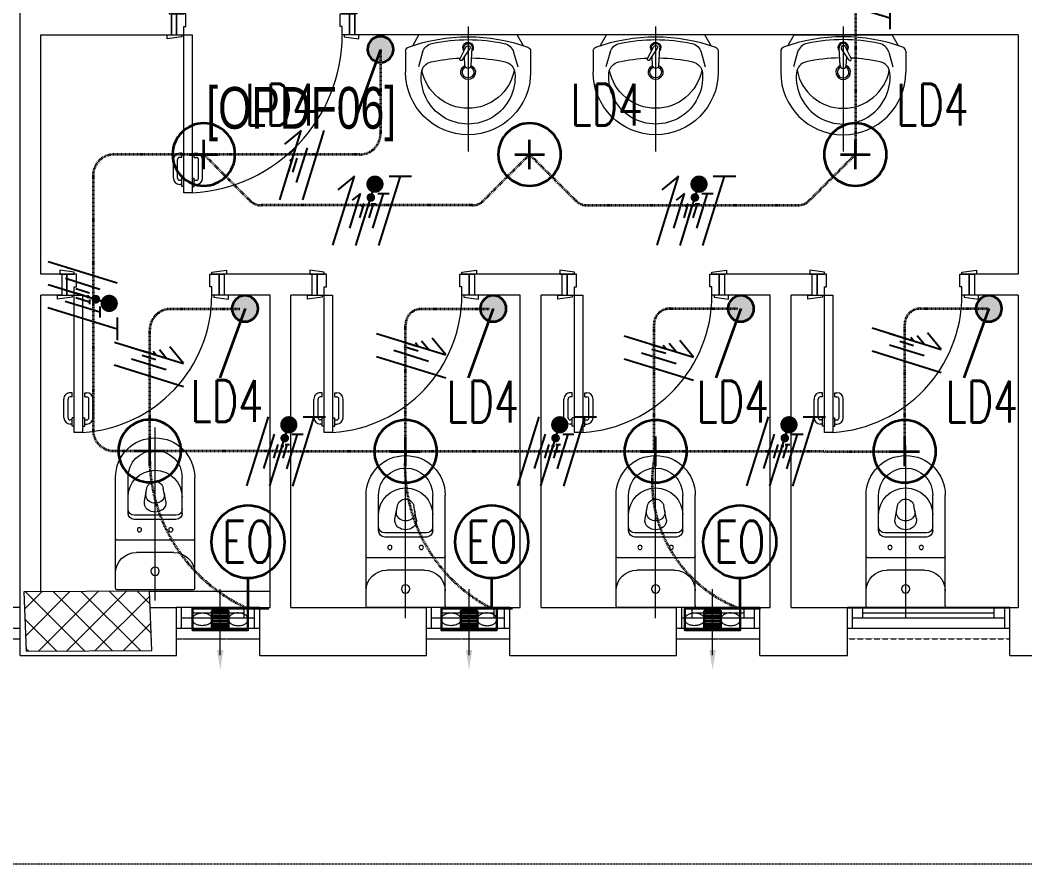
# Model space of a CAD drawing. Extents: x -12260 to 57327, y -29287 to 19916.
# Drawn here: x 5386 to 10208, y -14060 to -10010 of the extents above; entities that cross this region are included whole.
import ezdxf
from ezdxf.enums import TextEntityAlignment as Align

# ---------------------------------------------------------------- set-up
doc = ezdxf.new("R2010")
doc.units = 0
doc.header["$LTSCALE"] = 0.25
for name, pattern in [('01-First Floor$0$HIDDEN', [9.525, 6.35, -3.175]), ('DASHDOT', [25.4, 12.7, -6.35, 0, -6.35]), ('DASHED2', [9.525, 6.35, -3.175])]:
    doc.linetypes.add(name, pattern=pattern)
for name, color, linetype, lineweight in [('01-First Floor$0$72_EGR_BASE_TEXT', 252, 'Continuous', 5), ('01-First Floor$0$Aluminum', 251, 'Continuous', 5), ('01-First Floor$0$C-HYDR-CTCH', 251, 'Continuous', 5), ('01-First Floor$0$Hatch', 252, 'Continuous', 5), ('01-First Floor$0$Proj', 251, 'Continuous', 5), ('01-First Floor$0$SANIT', 250, 'Continuous', 5), ('01-First Floor$0$Walls', 251, 'Continuous', 5), ('01-First Floor$0$Wooden Joinery', 251, 'Continuous', 5), ('E-LITE-CIRC-NUMB', 6, 'Continuous', 25), ('E-LITE-CLNG @ 100', 150, 'Continuous', 35), ('E-LITE-CLNG-CNDT', 6, 'DASHDOT', 35), ('E-LITE-CTRL', 6, 'Continuous', 25), ('E-LITE-IDEN', 6, 'Continuous', 25), ('E-LITE-SWCH @ 100', 3, 'Continuous', 35), ('E-POWR-CIRC-NUMB', 6, 'Continuous', 25), ('E-POWR-WALL @ 100', 4, 'Continuous', 35), ('E-POWR-WIRE', 6, 'Continuous', 25), ('E-POWR-WIRE @ 100', 6, 'Continuous', 25), ('E-POWR-WIRE @ 20', 6, 'Continuous', 25), ('E-POWR-WIRE @ 50', 6, 'Continuous', 25)]:
    doc.layers.add(name, color=color, linetype=linetype, lineweight=lineweight)
for name, color, linetype in [('01-First Floor$0$X-WHITE glass', 255, 'Continuous'), ('E-POWR-IDEN', 101, 'Continuous'), ('MC-EX-EQPM', 2, 'Continuous')]:
    doc.layers.add(name, color=color, linetype=linetype)
doc.styles.add('01-First Floor$0$X3G_ENTITY_9F38', font='swisscl.ttf', dxfattribs={"height": 0.2})
doc.styles.add('DC_SIMPLEX', font='SIMPLEX.shx', dxfattribs={"width": 0.7})

# ---------------------------------------------------------------- blocks, each defined once
blk = doc.blocks.new('01-First Floor$0$A$C72370EFE')
at = {"layer": '01-First Floor$0$Wooden Joinery'}
for p, q in [((-0.01, -0.04), (-0.02, -0.04)), ((-0.01, -0.03), (-0.01, -0.07)), ((0, -0.03), (-0.01, -0.03)), ((0.04, -0.03), (0.05, -0.03)), ((0.05, -0.03), (0.05, -0.07)), ((0.05, -0.04), (0.06, -0.04)), ((-0.05, -0.07), (-0.05, -0.16)), ((-0.03, -0.07), (-0.03, -0.16)), ((-0.01, -0.06), (-0.02, -0.06)), ((0, -0.07), (-0.01, -0.07)), ((0.04, -0.07), (0.05, -0.07)), ((0.05, -0.06), (0.06, -0.06)), ((0.07, -0.07), (0.07, -0.16)), ((0.09, -0.07), (0.09, -0.16)), ((-0.01, -0.17), (-0.02, -0.17)), ((-0.01, -0.19), (-0.02, -0.19)), ((-0.01, -0.17), (-0.01, -0.19)), ((0.05, -0.17), (0.06, -0.17)), ((0.05, -0.17), (0.05, -0.19)), ((0.05, -0.19), (0.06, -0.19))]:
    blk.add_line(p, q, dxfattribs=at)
for centre, radius, start, end in [((-0.02, -0.07), 0.03, 90, 180), ((0.06, -0.07), 0.03, 0, 90), ((-0.02, -0.07), 0.01, 90, 180), ((0.06, -0.07), 0.01, 0, 90), ((-0.02, -0.16), 0.03, 180, 270), ((-0.02, -0.16), 0.01, 180, 270), ((0.06, -0.16), 0.01, 270, 0), ((0.06, -0.16), 0.03, 270, 0)]:
    blk.add_arc(centre, radius, start, end, dxfattribs=at)
blk = doc.blocks.new('01-First Floor$0$A$C268A7CF0')
at = {"layer": '01-First Floor$0$Wooden Joinery'}
for points in [[(80, 758.8), (80, 768.8), (10, 778.8), (10, 758.8)], [(740, 758.8), (740, 768.8), (810, 778.8), (810, 758.8)], [(70, 658.8), (70, 648.8), (0, 638.8), (0, 658.8)], [(120, 658.8), (120, 0), (80, 0), (80, 658.8)], [(750, 658.8), (750, 648.8), (820, 638.8), (820, 658.8)]]:
    blk.add_lwpolyline(points, close=True, dxfattribs=at)
for points in [[(45, 658.8), (45, 758.8), (20, 758.8), (20, 658.8), (45, 658.8)], [(45, 658.8), (80, 658.8), (80, 698.8), (90, 698.8), (90, 758.8), (45, 758.8), (45, 658.8)], [(775, 658.8), (740, 658.8), (740, 698.8), (730, 698.8), (730, 758.8), (775, 758.8), (775, 658.8)], [(775, 658.8), (775, 758.8), (800, 758.8), (800, 658.8), (775, 658.8)]]:
    blk.add_lwpolyline(points, dxfattribs=at)
blk.add_arc((80, 658.8), 660, 273.4748, 0, dxfattribs=at)
at = {"layer": '01-First Floor$0$Wooden Joinery', "xscale": 999.9999999998854, "yscale": 999.9999999998854, "zscale": 999.9999999998854, "rotation": 180}
blk.add_blockref('01-First Floor$0$A$C72370EFE', (120, 0), dxfattribs=at)
blk = doc.blocks.new('01-First Floor$0$A$C5FCA3E6B')
at = {"layer": '01-First Floor$0$Wooden Joinery'}
for points in [[(80, 858.9), (80, 868.9), (10, 878.9), (10, 858.9)], [(840, 858.9), (840, 868.9), (910, 878.9), (910, 858.9)], [(70, 758.9), (70, 748.9), (0, 738.9), (0, 758.9)], [(120, 758.9), (120, 0), (80, 0), (80, 758.9)], [(850, 758.9), (850, 748.9), (920, 738.9), (920, 758.9)]]:
    blk.add_lwpolyline(points, close=True, dxfattribs=at)
for points in [[(45, 758.9), (45, 858.9), (20, 858.9), (20, 758.9), (45, 758.9)], [(45, 758.9), (80, 758.9), (80, 798.9), (90, 798.9), (90, 858.9), (45, 858.9), (45, 758.9)], [(875, 758.9), (840, 758.9), (840, 798.9), (830, 798.9), (830, 858.9), (875, 858.9), (875, 758.9)], [(875, 758.9), (875, 858.9), (900, 858.9), (900, 758.9), (875, 758.9)]]:
    blk.add_lwpolyline(points, dxfattribs=at)
blk.add_arc((80, 758.9), 760, 273.0171, 0, dxfattribs=at)
at = {"layer": '01-First Floor$0$Wooden Joinery', "xscale": 999.9999999998854, "yscale": 999.9999999998854, "zscale": 999.9999999998854, "rotation": 180}
blk.add_blockref('01-First Floor$0$A$C72370EFE', (120, 0), dxfattribs=at)
blk = doc.blocks.new('01-First Floor$0$WC manta')
at = {"layer": '01-First Floor$0$SANIT'}
for p, q in [((-0.13, 0.18), (-0.13, -0.18)), ((-0.12, 0.19), (0.41, 0.19)), ((0.109, 0.18), (0.109, -0.18)), ((0.209, 0.1), (0.209, -0.1)), ((0.229, 0.1), (0.229, -0.1)), ((0.239, 0.13), (0.41, 0.13)), ((0.05, 0.09), (0.05, -0.09)), ((0.2955, 0.051), (0.3581, 0.0393)), ((-0.18, 0), (0.65, 0)), ((0.2955, -0.051), (0.3581, -0.0393)), ((0.239, -0.13), (0.41, -0.13)), ((-0.12, -0.19), (0.41, -0.19))]:
    blk.add_line(p, q, dxfattribs=at)
for centre, radius in [((0.159, 0.0752), 0.01), ((-0.04, 0), 0.02), ((0.159, -0.0753), 0.01)]:
    blk.add_circle(centre, radius, dxfattribs=at)
for centre, radius, start, end in [((-0.12, 0.18), 0.01, 90, 180), ((-0.05, 0.09), 0.1, 0, 90), ((0.119, 0.18), 0.01, 90, 180), ((0.41, 0), 0.19, 270, 90), ((0.239, 0.1), 0.03, 90, 180), ((0.259, 0.1), 0.03, 90, 180), ((0.3147, 0), 0.13, 270, 90), ((0.41, 0), 0.13, 270, 90), ((0.2882, 0.0117), 0.04, 79.4289, 141.525), ((0.3029, 0), 0.0588, 141.525, 218.475), ((0.3454, 0), 0.0588, 166.4176, 193.5824), ((0.3271, 0.0044), 0.04, 79.4289, 166.4176), ((0.3507, 0), 0.04, 280.5711, 79.4289), ((0.2882, -0.0117), 0.04, 218.475, 280.5711), ((0.3271, -0.0044), 0.04, 193.5824, 280.5711), ((-0.05, -0.09), 0.1, 270, 0), ((0.239, -0.1), 0.03, 180, 270), ((0.259, -0.1), 0.03, 180, 270), ((-0.12, -0.18), 0.01, 180, 270), ((0.119, -0.18), 0.01, 180, 270)]:
    blk.add_arc(centre, radius, start, end, dxfattribs=at)
blk = doc.blocks.new('01-First Floor$0$lav-manta 60')
at = {"layer": '01-First Floor$0$SANIT'}
for p, q in [((-0.2658, -0.0529), (-0.2358, 0)), ((-0.2358, 0), (0.2358, 0)), ((0, 0.04), (0, -0.56)), ((0.2658, -0.0529), (0.2358, 0)), ((-0.3, -0.0789), (-0.3, -0.18)), ((-0.2185, -0.0841), (-0.2383, -0.1537)), ((-0.015, -0.1473), (-0.0199, -0.064)), ((0.0274, -0.121), (-0.0078, -0.0673)), ((0.0389, -0.1142), (0.0087, -0.0575)), ((0.0191, -0.077), (0.0199, -0.064)), ((0.2185, -0.0841), (0.2383, -0.1537)), ((0.3, -0.0789), (0.3, -0.18)), ((0.015, -0.1473), (0.0174, -0.1057))]:
    blk.add_line(p, q, dxfattribs=at)
for centre, radius, start, end in [((0, -0.8557), 0.8457, 70.1771, 109.8229), ((-0.1608, -0.1006), 0.06, 101.8086, 164.0794), ((0, -0.8696), 0.8457, 78.1914, 101.8086), ((0, -0.0617), 0.025, 320.7474, 220.368), ((0, -0.0617), 0.02, 353.2671, 186.682), ((0.1608, -0.1006), 0.06, 15.9206, 78.1914), ((-0.28, -0.0789), 0.02, 109.8229, 180), ((0, -0.0617), 0.00966, 25.4127, 215.9577), ((0.28, -0.0789), 0.02, 0, 70.1771), ((-0.1645, -0.189), 0.06, 102.0883, 174.8142), ((0, -0.9572), 0.8457, 91.1572, 102.0883), ((0, -0.9572), 0.8457, 88.5486, 88.844), ((0.0332, -0.1176), 0.00666, 210.6852, 30.6852), ((0, -0.9572), 0.8457, 77.9117, 87.4274), ((0.1645, -0.189), 0.06, 5.1858, 77.9117), ((0, -0.18), 0.3, 180, 0), ((0, -0.2039), 0.2252, 174.8142, 5.1858), ((0, -0.1282), 0.2252, 190.6097, 349.3903), ((0, -0.18), 0.035, 115.3106, 64.6894), ((0, -0.18), 0.0275, 117.1496, 62.8504), ((0, -0.1473), 0.015, 180, 0)]:
    blk.add_arc(centre, radius, start, end, dxfattribs=at)
blk = doc.blocks.new('01-First Floor')
at = {"layer": '01-First Floor$0$Hatch'}
h = blk.add_hatch(dxfattribs=at)
h.set_pattern_fill('ANSI37', color=256, scale=30)
h.set_pattern_definition([(45, (-1823.345, -13062.25), (-67.35192, 67.35192), []), (135, (-1823.345, -13062.25), (-67.35192, -67.35192), [])])
h.paths.add_polyline_path([(49129.3, 8855.6), (48525.4, 8847.5), (48529.3, 8559.1), (49133.2, 8567.2)])
h.paths.add_polyline_path([(41968.6, 8847.9), (41385, 8842.5), (41365.1, 8551.1), (41948.6, 8556.5)])
h.paths.add_polyline_path([(27591.6, 8840.5), (26992.5, 8836.4), (26986.8, 8543.4), (27585.9, 8547.5)])
h.paths.add_polyline_path([(34776.8, 8842.7), (34175.6, 8835.2), (34167.4, 8549.5), (34768.6, 8557)])
h.paths.add_polyline_path([(20372.4, 8849.8), (19765.9, 8827.9), (19780.4, 8535.4), (20386.9, 8557.2)])
h.paths.add_polyline_path([(13635.8, 8839.4), (12413.8, 8863.3), (12407.4, 8567.2), (13629.3, 8543.3)])
h.paths.add_polyline_path([(13649.8, 1639.3), (12434.8, 1623.6), (12421.4, 1331.2), (13636.4, 1346.9)])
h.paths.add_polyline_path([(13623.8, -5553.9), (12420.7, -5569.8), (12415, -5862.9), (13618.1, -5846.9)])
h.paths.add_polyline_path([(13642.3, -12752.6), (12445.6, -12764), (12448.4, -13058.5), (13645.1, -13047)])
h.paths.add_polyline_path([(6007.3, -12750.5), (5403.7, -12754.2), (5414.4, -13039.6), (6017.9, -13035.9)])
h.paths.add_polyline_path([(5991.8, -5552.5), (5395, -5550.9), (5394.9, -5852.1), (5991.7, -5853.6)])
h.paths.add_polyline_path([(6001.7, 1637.1), (5382.4, 1638.3), (5371.8, 1335.4), (5991.1, 1334.1)])
h.paths.add_polyline_path([(5978.4, 8816.5), (5377.7, 8830.9), (5374.1, 8541.3), (5974.8, 8526.8)])
h.paths.add_polyline_path([(-1220.7, 8814.6), (-1823.3, 8837.3), (-1821.5, 8549), (-1218.8, 8526.3)])
h.paths.add_polyline_path([(-1213, -5563.7), (-1815, -5570.7), (-1811.6, -5862.3), (-1209.6, -5855.3)])
h.paths.add_polyline_path([(-1195.5, -12758.3), (-1793.9, -12759.3), (-1789, -13060), (-1190.6, -13059)])
h.paths.add_polyline_path([(20391.2, -12745), (19785.5, -12758), (19791.3, -13059.2), (20396.9, -13046.2)])
h.paths.add_polyline_path([(20384.7, -5552.6), (19790.3, -5570.1), (19792.4, -5866.7), (20386.8, -5849.1)])
h.paths.add_polyline_path([(20376, 1655.5), (19777, 1647.8), (19781.1, 1347.6), (20380, 1355.3)])
h.paths.add_polyline_path([(27576.3, 1640.2), (26974.4, 1644.9), (26978.6, 1352.8), (27580.6, 1348.1)])
h.paths.add_polyline_path([(27580.1, -5542.5), (26976.2, -5560), (26989.7, -5860.1), (27589.8, -5839.1)])
h.paths.add_polyline_path([(27596.2, -12758.5), (26992.3, -12751.9), (26990, -13037.6), (27593.8, -13044.2)])
h.paths.add_polyline_path([(34794.7, -12748), (34197.4, -12762.6), (34206.4, -13062.3), (34803.7, -13047.7)])
h.paths.add_polyline_path([(34787.4, -5559.7), (34186.1, -5557.7), (34187.2, -5855), (34788.5, -5856.9)])
h.paths.add_polyline_path([(34750.9, 1644.2), (34170.1, 1648.9), (34189.8, 1359), (34770.6, 1354.3)])
h.paths.add_polyline_path([(41954.3, 1643.4), (41356.7, 1657.2), (41358.7, 1365.3), (41956.3, 1351.5)])
h.paths.add_polyline_path([(41955.3, -5555.1), (41386.9, -5562.7), (41388.7, -5856.9), (41957.1, -5849.3)])
h.paths.add_polyline_path([(41992.3, -12752.3), (41387.1, -12754.9), (41388.4, -13059.5), (41993.7, -13056.8)])
h.paths.add_polyline_path([(49166.6, -12752.8), (48578.6, -12736.7), (48565.4, -13043.9), (49153.3, -13060)])
h.paths.add_polyline_path([(49150.8, -5553.4), (48547.6, -5552.3), (48545.6, -5848.8), (49148.8, -5849.9)])
at = {"layer": '01-First Floor$0$Aluminum'}
for p, q in [((5386, -12830), (-1192, -12824.8, 0)), ((6536, -12830), (6136, -12830)), ((6161, -12930), (6161, -12830)), ((6211, -12880), (6211, -12830)), ((6211, -12855), (6461, -12855)), ((6461, -12880), (6461, -12830)), ((6511, -12930), (6511, -12830)), ((7736, -12830), (7336, -12830)), ((7361, -12930), (7361, -12830)), ((7411, -12880), (7411, -12830)), ((7411, -12855), (7661, -12855)), ((7661, -12880), (7661, -12830)), ((7711, -12930), (7711, -12830)), ((8936, -12830), (8536, -12830)), ((8561, -12930), (8561, -12830)), ((8611, -12880), (8611, -12830)), ((8611, -12855), (8861, -12855)), ((8861, -12880), (8861, -12830)), ((8911, -12930), (8911, -12830)), ((9381, -12930), (9381, -12830)), ((9431, -12880), (9431, -12830)), ((9431, -12855), (10061, -12855)), ((10136, -12830), (9736, -12830)), ((10136, -12830), (9736, -12830)), ((9811, -12855), (10061, -12855)), ((9811, -12855), (10061, -12855)), ((10061, -12880), (10061, -12830)), ((10061, -12880), (10061, -12830)), ((10061, -12880), (10061, -12830)), ((10111, -12930), (10111, -12830)), ((10111, -12930), (10111, -12830)), ((10111, -12930), (10111, -12830)), ((6511, -12880), (6161, -12880)), ((7711, -12880), (7361, -12880)), ((8911, -12880), (8561, -12880)), ((10111, -12880), (9381, -12880)), ((10111, -12880), (9761, -12880)), ((10111, -12880), (9761, -12880)), ((5386, -12930), (-1192, -12924.8, 0)), ((6536, -12930), (6136, -12930)), ((7736, -12930), (7336, -12930)), ((8936, -12930), (8536, -12930)), ((10136, -12930), (9356, -12930)), ((10136, -12930), (9736, -12930)), ((10136, -12930), (9736, -12930))]:
    blk.add_line(p, q, dxfattribs=at)
at = {"layer": '01-First Floor$0$C-HYDR-CTCH', "elevation": 0, "flags": 128}
blk.add_lwpolyline([(5414.4, -13039.6), (6017.9, -13035.9), (6007.3, -12750.5), (5403.7, -12754.2), (5414.4, -13039.6)], dxfattribs=at)
at = {"layer": '01-First Floor$0$Proj'}
blk.add_line((-1192, -12974.8, 0), (5386, -12980), dxfattribs=at)
at = {"layer": '01-First Floor$0$Proj', "linetype": '01-First Floor$0$HIDDEN'}
for p, q in [((6136, -12980), (6536, -12980)), ((7336, -12980), (7736, -12980)), ((8536, -12980), (8936, -12980))]:
    blk.add_line(p, q, dxfattribs=at)
at = {"layer": '01-First Floor$0$Proj', "linetype": '01-First Floor$0$HIDDEN', "ltscale": 0.7}
blk.add_line((9356, -12980), (10136, -12980), dxfattribs=at)
at = {"layer": '01-First Floor$0$Proj', "linetype": '01-First Floor$0$HIDDEN', "ltscale": 3}
blk.add_lwpolyline([(48606, 9840), (-2814, 9840), (-2814, -14060), (48606, -14060)], dxfattribs=at)
blk.add_lwpolyline([(48606, 9840), (-2814, 9840), (-2814, -14060), (48606, -14060)], dxfattribs=at)
at = {"layer": '01-First Floor$0$Walls'}
for p, q in [((5386, -13060), (5386, -9110)), ((6111.8, -10080, 0), (6111.8, -9980, 0)), ((6991.8, -10080, 0), (6991.8, -9980, 0)), ((5486, -11230), (5486, -10080)), ((5486, -10080), (6111.8, -10080, 0)), ((10176, -10080), (6991.8, -10080, 0)), ((10176, -10080), (10176, -11230)), ((5586, -11230), (5486, -11230)), ((5586, -11230), (5586, -11330)), ((6366, -11230), (6366, -11330)), ((6786, -11230), (6366, -11230)), ((6786, -11230), (6786, -11330)), ((7986, -11230), (7566, -11230)), ((7566, -11230), (7566, -11330)), ((7986, -11230), (7986, -11330)), ((9186, -11230), (8766, -11230)), ((8766, -11230), (8766, -11330)), ((9186, -11230), (9186, -11330)), ((10176, -11230), (9966, -11230)), ((9966, -11230), (9966, -11330)), ((5486, -12753.7), (5486, -11330)), ((5586, -11330), (5486, -11330)), ((6586, -11330), (6366, -11330)), ((6586, -12830), (6586, -11330)), ((6786, -11330), (6686, -11330)), ((6686, -12830), (6686, -11330)), ((7786, -11330), (7566, -11330)), ((7786, -12830), (7786, -11330)), ((7886, -12830), (7886, -11330)), ((7986, -11330), (7886, -11330)), ((8986, -11330), (8766, -11330)), ((8986, -12830), (8986, -11330)), ((9086, -12830), (9086, -11330)), ((9186, -11330), (9086, -11330)), ((10176, -11330), (9966, -11330)), ((10176, -11330), (10176, -12830)), ((6007.3, -12750.5, 0), (6586, -12750.5)), ((6010.2, -12830), (6136, -12830)), ((6136, -13060), (6136, -12830)), ((6536, -12830), (6586, -12830)), ((6536, -13060), (6536, -12830)), ((6686, -12830), (7336, -12830)), ((7336, -13060), (7336, -12830)), ((7736, -13060), (7736, -12830)), ((7736, -12830), (7786, -12830)), ((7886, -12830), (8536, -12830)), ((8536, -13060), (8536, -12830)), ((8936, -12830), (8986, -12830)), ((8936, -13060), (8936, -12830)), ((9086, -12830), (9736, -12830)), ((9356, -13060), (9356, -12830)), ((10136, -12830), (10176, -12830)), ((10136, -13060), (10136, -12830)), ((10136, -13060), (10136, -12830)), ((10136, -13060), (10136, -12830)), ((5386, -13060), (6136, -13060)), ((6536, -13060), (7336, -13060)), ((7736, -13060), (8536, -13060)), ((8936, -13060), (9356, -13060)), ((10136, -13060, 0), (10868.4, -13060, 0))]:
    blk.add_line(p, q, dxfattribs=at)
at = {"layer": '01-First Floor$0$X-WHITE glass', "color": 30, "ltscale": 6, "true_color": 0xf26722}
blk.add_line((9356, -12830), (10136, -12830), dxfattribs=at)
at = {"layer": '01-First Floor$0$SANIT', "yscale": 1000.000000000223, "zscale": 1000.000000000223}
for p, xscale in [((7536, -10079.9), -1000.000000000223), ((8436, -10079.9), -1000.000000000223), ((9336, -10079.9), 1000.000000000223)]:
    blk.add_blockref('01-First Floor$0$lav-manta 60', p, dxfattribs=dict(at, xscale=xscale))
at = {"layer": '01-First Floor$0$SANIT', "xscale": -999.9999999999995, "yscale": 999.9999999999995, "zscale": 999.9999999999995, "rotation": 270}
for p in [(6034, -12615.2), (7236, -12700), (8436, -12700), (9636, -12700)]:
    blk.add_blockref('01-First Floor$0$WC manta', p, dxfattribs=at)
at = {"layer": '01-First Floor$0$Wooden Joinery'}
for name, p in [('01-First Floor$0$A$C5FCA3E6B', (6091.8, -10838.9, 0)), ('01-First Floor$0$A$C268A7CF0', (5566, -11988.8)), ('01-First Floor$0$A$C268A7CF0', (6766, -11988.8)), ('01-First Floor$0$A$C268A7CF0', (7966, -11988.8)), ('01-First Floor$0$A$C268A7CF0', (9166, -11988.8))]:
    blk.add_blockref(name, p, dxfattribs=at)
at = {"layer": '01-First Floor$0$72_EGR_BASE_TEXT', "insert": (6735.1, -10331.2), "char_height": 200, "attachment_point": 2, "style": '01-First Floor$0$X3G_ENTITY_9F38'}
blk.add_mtext('[OPDF06]', dxfattribs=at)
blk = doc.blocks.new('DC_LT-CL-Point')
for p, q in [((0, -0.711), (0, 0.711)), ((0.711, 0), (-0.711, 0))]:
    blk.add_line(p, q)
blk.add_circle((0, 0), 1.5)
at = {"layer": 'E-LITE-CIRC-NUMB', "style": 'DC_SIMPLEX', "width": 0.7, "flags": 8}
blk.add_attdef('CIRCUIT', text='', height=2, rotation=360, dxfattribs=at).set_placement((-3.364, 1.5), align=Align.RIGHT)
at = {"layer": 'E-LITE-CTRL', "style": 'DC_SIMPLEX', "width": 0.7, "flags": 8}
blk.add_attdef('CONTROL', (3.364, -3.498), '', height=2, rotation=360, dxfattribs=at)
at = {"layer": 'E-LITE-IDEN', "style": 'DC_SIMPLEX', "width": 0.7, "flags": 8}
blk.add_attdef('TYPE', (3.364, 1.5), '', height=2, rotation=360, dxfattribs=at)
blk = doc.blocks.new('*U37')
blk.add_hatch(color=256).paths.add_polyline_path([(-0.08, -0.88, 1), (0.88, -0.08, 1)])
blk.add_line((0.4, -0.48), (1.607, -3.799))
blk.add_circle((0.4, -0.48), 0.625)
at = {"layer": 'E-LITE-CTRL', "style": 'DC_SIMPLEX', "width": 0.7, "flags": 8}
blk.add_attdef('CONTROL', (-26.627, -10.116), '', height=2, rotation=360, dxfattribs=at)
at = {"layer": 'E-LITE-IDEN', "style": 'DC_SIMPLEX', "width": 0.7, "flags": 8}
blk.add_attdef('TYPE', text='', height=2, rotation=360, dxfattribs=at).set_placement((-31.991, -10.116), align=Align.RIGHT)
blk = doc.blocks.new('*U44')
for p, q in [((-1.658, 1.617), (1.663, 0.587)), ((-1.66, 0.515), (1.66, -0.515)), ((-1.663, -0.587), (1.658, -1.617)), ((1.659, -1.078), (1.657, -2.157))]:
    blk.add_line(p, q)
at = {"const_width": 0.414}
blk.add_lwpolyline([(1.278, -0.19, 1), (1.277, -0.604, 1)], format="xyb", close=True, dxfattribs=at)
blk = doc.blocks.new('*U646')
at = {"layer": 'E-POWR-WIRE @ 100', "xscale": 100, "yscale": 100, "zscale": 100}
blk.add_blockref('*U44', (9394.3, -9837.5), dxfattribs=at)
at = {"layer": 'E-POWR-WIRE @ 20', "xscale": 20, "yscale": 20, "zscale": 20}
blk.add_blockref('*U44', (9394.3, -9837.5), dxfattribs=at)
at = {"layer": 'E-POWR-WIRE @ 50', "xscale": 50, "yscale": 50, "zscale": 50}
blk.add_blockref('*U44', (9394.3, -9837.5), dxfattribs=at)
blk = doc.blocks.new('*U647')
at = {"layer": 'E-POWR-WIRE @ 100', "xscale": 100, "yscale": 100, "zscale": 100}
blk.add_blockref('*U44', (5686, -11330), dxfattribs=at)
at = {"layer": 'E-POWR-WIRE @ 20', "xscale": 20, "yscale": 20, "zscale": 20}
blk.add_blockref('*U44', (5686, -11330), dxfattribs=at)
at = {"layer": 'E-POWR-WIRE @ 50', "xscale": 50, "yscale": 50, "zscale": 50}
blk.add_blockref('*U44', (5686, -11330), dxfattribs=at)
blk = doc.blocks.new('*U45')
for p, q in [((-1.617, -1.658), (-0.587, 1.663)), ((-0.515, -1.66), (0.515, 1.66)), ((0.587, -1.663), (1.617, 1.658)), ((1.078, 1.659), (2.157, 1.657))]:
    blk.add_line(p, q)
at = {"const_width": 0.414}
blk.add_lwpolyline([(0.19, 1.278, 1), (0.604, 1.277, 1)], format="xyb", close=True, dxfattribs=at)
blk = doc.blocks.new('*U668')
at = {"layer": 'E-POWR-WIRE @ 100', "xscale": 100, "yscale": 100, "zscale": 100}
blk.add_blockref('*U45', (9036, -12080), dxfattribs=at)
at = {"layer": 'E-POWR-WIRE @ 20', "xscale": 20, "yscale": 20, "zscale": 20}
blk.add_blockref('*U45', (9036, -12080), dxfattribs=at)
at = {"layer": 'E-POWR-WIRE @ 50', "xscale": 50, "yscale": 50, "zscale": 50}
blk.add_blockref('*U45', (9036, -12080), dxfattribs=at)
blk = doc.blocks.new('*U669')
at = {"layer": 'E-POWR-WIRE @ 100', "xscale": 100, "yscale": 100, "zscale": 100}
blk.add_blockref('*U45', (7936, -12080), dxfattribs=at)
at = {"layer": 'E-POWR-WIRE @ 20', "xscale": 20, "yscale": 20, "zscale": 20}
blk.add_blockref('*U45', (7936, -12080), dxfattribs=at)
at = {"layer": 'E-POWR-WIRE @ 50', "xscale": 50, "yscale": 50, "zscale": 50}
blk.add_blockref('*U45', (7936, -12080), dxfattribs=at)
blk = doc.blocks.new('*U670')
at = {"layer": 'E-POWR-WIRE @ 100', "xscale": 100, "yscale": 100, "zscale": 100}
blk.add_blockref('*U45', (6636, -12080), dxfattribs=at)
at = {"layer": 'E-POWR-WIRE @ 20', "xscale": 20, "yscale": 20, "zscale": 20}
blk.add_blockref('*U45', (6636, -12080), dxfattribs=at)
at = {"layer": 'E-POWR-WIRE @ 50', "xscale": 50, "yscale": 50, "zscale": 50}
blk.add_blockref('*U45', (6636, -12080), dxfattribs=at)
blk = doc.blocks.new('*U46')
for p, q in [((-1.66, 0.515), (1.66, -0.515)), ((1.66, -0.515), (1.001, 0.287)), ((-1.663, -0.587), (1.658, -1.617))]:
    blk.add_line(p, q)
blk = doc.blocks.new('*U679')
at = {"layer": 'E-POWR-WIRE @ 100', "xscale": 100, "yscale": 100, "zscale": 100}
blk.add_blockref('*U46', (6004.4, -11606.6), dxfattribs=at)
at = {"layer": 'E-POWR-WIRE @ 20', "xscale": 20, "yscale": 20, "zscale": 20}
blk.add_blockref('*U46', (6004.4, -11606.6), dxfattribs=at)
at = {"layer": 'E-POWR-WIRE @ 50', "xscale": 50, "yscale": 50, "zscale": 50}
blk.add_blockref('*U46', (6004.4, -11606.6), dxfattribs=at)
blk = doc.blocks.new('*U680')
at = {"layer": 'E-POWR-WIRE @ 100', "xscale": 100, "yscale": 100, "zscale": 100}
blk.add_blockref('*U46', (7262.8, -11565.5), dxfattribs=at)
at = {"layer": 'E-POWR-WIRE @ 20', "xscale": 20, "yscale": 20, "zscale": 20}
blk.add_blockref('*U46', (7262.8, -11565.5), dxfattribs=at)
at = {"layer": 'E-POWR-WIRE @ 50', "xscale": 50, "yscale": 50, "zscale": 50}
blk.add_blockref('*U46', (7262.8, -11565.5), dxfattribs=at)
blk = doc.blocks.new('*U681')
at = {"layer": 'E-POWR-WIRE @ 100', "xscale": 100, "yscale": 100, "zscale": 100}
blk.add_blockref('*U46', (8451.3, -11577), dxfattribs=at)
at = {"layer": 'E-POWR-WIRE @ 20', "xscale": 20, "yscale": 20, "zscale": 20}
blk.add_blockref('*U46', (8451.3, -11577), dxfattribs=at)
at = {"layer": 'E-POWR-WIRE @ 50', "xscale": 50, "yscale": 50, "zscale": 50}
blk.add_blockref('*U46', (8451.3, -11577), dxfattribs=at)
blk = doc.blocks.new('*U682')
at = {"layer": 'E-POWR-WIRE @ 100', "xscale": 100, "yscale": 100, "zscale": 100}
blk.add_blockref('*U46', (9640.9, -11539.2), dxfattribs=at)
at = {"layer": 'E-POWR-WIRE @ 20', "xscale": 20, "yscale": 20, "zscale": 20}
blk.add_blockref('*U46', (9640.9, -11539.2), dxfattribs=at)
at = {"layer": 'E-POWR-WIRE @ 50', "xscale": 50, "yscale": 50, "zscale": 50}
blk.add_blockref('*U46', (9640.9, -11539.2), dxfattribs=at)
blk = doc.blocks.new('*U47')
for p, q in [((-0.515, -1.66), (0.515, 1.66)), ((0.515, 1.66), (-0.287, 1.001)), ((0.587, -1.663), (1.617, 1.658))]:
    blk.add_line(p, q)
blk = doc.blocks.new('*U704')
at = {"layer": 'E-POWR-WIRE @ 100', "xscale": 100, "yscale": 100, "zscale": 100}
blk.add_blockref('*U47', (6683.8, -10706.1), dxfattribs=at)
at = {"layer": 'E-POWR-WIRE @ 20', "xscale": 20, "yscale": 20, "zscale": 20}
blk.add_blockref('*U47', (6683.8, -10706.1), dxfattribs=at)
at = {"layer": 'E-POWR-WIRE @ 50', "xscale": 50, "yscale": 50, "zscale": 50}
blk.add_blockref('*U47', (6683.8, -10706.1), dxfattribs=at)
blk = doc.blocks.new('*U40')
for p, q in [((-1.617, -1.658), (-0.587, 1.663)), ((-0.587, 1.663), (-1.389, 1.004)), ((-0.515, -1.66), (0.515, 1.66)), ((0.587, -1.663), (1.617, 1.658)), ((1.078, 1.659), (2.157, 1.657))]:
    blk.add_line(p, q)
at = {"const_width": 0.414}
blk.add_lwpolyline([(0.19, 1.278, 1), (0.604, 1.277, 1)], format="xyb", close=True, dxfattribs=at)
blk = doc.blocks.new('*U720')
at = {"layer": 'E-POWR-WIRE @ 100', "xscale": 100, "yscale": 100, "zscale": 100}
blk.add_blockref('*U40', (8604.4, -10925.2), dxfattribs=at)
at = {"layer": 'E-POWR-WIRE @ 20', "xscale": 20, "yscale": 20, "zscale": 20}
blk.add_blockref('*U40', (8604.4, -10925.2), dxfattribs=at)
at = {"layer": 'E-POWR-WIRE @ 50', "xscale": 50, "yscale": 50, "zscale": 50}
blk.add_blockref('*U40', (8604.4, -10925.2), dxfattribs=at)
blk = doc.blocks.new('*U721')
at = {"layer": 'E-POWR-WIRE @ 100', "xscale": 100, "yscale": 100, "zscale": 100}
blk.add_blockref('*U40', (7049.3, -10925.2), dxfattribs=at)
at = {"layer": 'E-POWR-WIRE @ 20', "xscale": 20, "yscale": 20, "zscale": 20}
blk.add_blockref('*U40', (7049.3, -10925.2), dxfattribs=at)
at = {"layer": 'E-POWR-WIRE @ 50', "xscale": 50, "yscale": 50, "zscale": 50}
blk.add_blockref('*U40', (7049.3, -10925.2), dxfattribs=at)
blk = doc.blocks.new('*U510')
at = {"layer": 'MC-EX-EQPM', "lineweight": 9}
blk.add_hatch(color=15, dxfattribs=at).paths.add_polyline_path([(15.7, 160.3), (-15.7, 160.3), (0, 254.8)], flags=0)
at = {"layer": 'MC-EX-EQPM', "color": 15, "lineweight": 9}
blk.add_line((0, 183.8), (0, -132.9), dxfattribs=at)
at = {"layer": 'MC-EX-EQPM', "color": 2, "linetype": 'DASHED2', "lineweight": 30, "ltscale": 2.5}
for p, q in [((-32.6, 52.3), (-32.6, -27.5)), ((-26.4, 52.3), (-26.4, -27.5)), ((-17.2, 52.3), (-17.2, -27.5)), ((-6.9, 52.3), (-6.9, -27.5)), ((6.9, 52.3), (6.9, -27.5)), ((17.2, 52.3), (17.2, -27.5)), ((26.4, 52.3), (26.4, -27.5)), ((32.6, 52.3), (32.6, -27.5))]:
    blk.add_line(p, q, dxfattribs=at)
at = {"layer": 'MC-EX-EQPM', "color": 5, "lineweight": 30, "ltscale": 2.5}
blk.add_lwpolyline([(-133, -39.8), (133, -39.8), (133, 64.7), (-133, 64.7)], close=True, dxfattribs=at)
at = {"layer": 'MC-EX-EQPM', "color": 1, "lineweight": 30, "ltscale": 2.5}
blk.add_lwpolyline([(-39.9, 52.3), (39.9, 52.3), (39.9, -27.5), (-39.9, -27.5)], close=True, dxfattribs=at)
at = {"layer": 'MC-EX-EQPM', "color": 2, "lineweight": 9}
for points, knots in [([(-39.9, 12.4), (-39.9, 13.7), (-40, 14.9), (-40.4, 17.4), (-40.7, 18.6), (-41.5, 20.9), (-42, 22), (-43, 24), (-43.6, 25), (-44.9, 26.9), (-45.6, 27.7), (-47.4, 29.8), (-48.6, 31), (-51.1, 33), (-52.4, 34), (-55.1, 35.6), (-56.5, 36.4), (-59.4, 37.8), (-60.9, 38.4), (-65, 39.9), (-67.6, 40.7), (-73, 41.9), (-75.8, 42.3), (-81.5, 42.9), (-84.3, 43), (-90.7, 43), (-94.3, 42.7), (-101.2, 41.7), (-104.6, 40.9), (-110, 39.2), (-112.2, 38.4), (-116.4, 36.4), (-118.4, 35.3), (-121.7, 33.1), (-123.1, 32), (-125.6, 29.7), (-126.8, 28.4), (-128.8, 25.9), (-129.5, 24.7), (-130.9, 22.1), (-131.5, 20.8), (-132.4, 17.9), (-132.7, 16.4), (-133, 14), (-133, 13.2), (-133, 12.4)], [0, 0, 0, 0, 0.083152, 0.083152, 0.166304, 0.166304, 0.249457, 0.249457, 0.332609, 0.332609, 0.415761, 0.415761, 0.545395, 0.545395, 0.675028, 0.675028, 0.804662, 0.804662, 0.934296, 0.934296, 1.152782, 1.152782, 1.371268, 1.371268, 1.589754, 1.589754, 1.860357, 1.860357, 2.130959, 2.130959, 2.317705, 2.317705, 2.504451, 2.504451, 2.641391, 2.641391, 2.778331, 2.778331, 2.881554, 2.881554, 2.984776, 2.984776, 3.087999, 3.087999, 3.141593, 3.141593, 3.141593, 3.141593]), ([(-133, 12.4), (-133, 11.7), (-133, 10.9), (-132.7, 8.6), (-132.4, 7.1), (-131.5, 4.3), (-131, 2.9), (-129.6, 0.3), (-128.9, -0.9), (-127.2, -3.1), (-126.3, -4.1), (-124.4, -6), (-123.5, -6.8), (-121.4, -8.4), (-120.4, -9.1), (-117.5, -11), (-115.7, -11.9), (-111.8, -13.7), (-109.8, -14.4), (-105.7, -15.7), (-103.6, -16.2), (-99.3, -17.1), (-97.1, -17.4), (-90.1, -18.2), (-85.3, -18.3), (-77.2, -17.7), (-74, -17.2), (-67.7, -15.9), (-64.6, -15), (-59.7, -13.1), (-57.7, -12.2), (-54, -10.1), (-52.2, -9), (-49.2, -6.7), (-48, -5.6), (-45.8, -3.2), (-44.7, -1.9), (-43.1, 0.7), (-42.4, 1.9), (-41.3, 4.5), (-40.8, 5.9), (-40.2, 8.8), (-40, 10.2), (-39.9, 12), (-39.9, 12.2), (-39.9, 12.4)], [3.141593, 3.141593, 3.141593, 3.141593, 3.191222, 3.191222, 3.294445, 3.294445, 3.397668, 3.397668, 3.500891, 3.500891, 3.604114, 3.604114, 3.707337, 3.707337, 3.810559, 3.810559, 3.981855, 3.981855, 4.15315, 4.15315, 4.324446, 4.324446, 4.495741, 4.495741, 4.865323, 4.865323, 5.117184, 5.117184, 5.369044, 5.369044, 5.542485, 5.542485, 5.715925, 5.715925, 5.843378, 5.843378, 5.97083, 5.97083, 6.069787, 6.069787, 6.168745, 6.168745, 6.267702, 6.267702, 6.283185, 6.283185, 6.283185, 6.283185]), ([(39.9, 12.4), (39.9, 13.7), (40, 14.9), (40.4, 17.4), (40.7, 18.6), (41.5, 20.9), (42, 22), (43, 24), (43.6, 25), (44.9, 26.9), (45.6, 27.7), (47.4, 29.8), (48.6, 31), (51.1, 33), (52.4, 34), (55.1, 35.6), (56.5, 36.4), (59.4, 37.8), (60.9, 38.4), (65, 39.9), (67.6, 40.7), (73, 41.9), (75.8, 42.3), (81.5, 42.9), (84.3, 43), (90.7, 43), (94.3, 42.7), (101.2, 41.7), (104.6, 40.9), (110, 39.2), (112.2, 38.4), (116.4, 36.4), (118.4, 35.3), (121.7, 33.1), (123.1, 32), (125.6, 29.7), (126.8, 28.4), (128.8, 25.9), (129.5, 24.7), (130.9, 22.1), (131.5, 20.8), (132.4, 17.9), (132.7, 16.4), (133, 14), (133, 13.2), (133, 12.4)], [0, 0, 0, 0, 0.083152, 0.083152, 0.166304, 0.166304, 0.249457, 0.249457, 0.332609, 0.332609, 0.415761, 0.415761, 0.545395, 0.545395, 0.675028, 0.675028, 0.804662, 0.804662, 0.934296, 0.934296, 1.152782, 1.152782, 1.371268, 1.371268, 1.589754, 1.589754, 1.860357, 1.860357, 2.130959, 2.130959, 2.317705, 2.317705, 2.504451, 2.504451, 2.641391, 2.641391, 2.778331, 2.778331, 2.881554, 2.881554, 2.984776, 2.984776, 3.087999, 3.087999, 3.141593, 3.141593, 3.141593, 3.141593]), ([(133, 12.4), (133, 11.7), (133, 10.9), (132.7, 8.6), (132.4, 7.1), (131.5, 4.3), (131, 2.9), (129.6, 0.3), (128.9, -0.9), (127.2, -3.1), (126.3, -4.1), (124.4, -6), (123.5, -6.8), (121.4, -8.4), (120.4, -9.1), (117.5, -11), (115.7, -11.9), (111.8, -13.7), (109.8, -14.4), (105.7, -15.7), (103.6, -16.2), (99.3, -17.1), (97.1, -17.4), (90.1, -18.2), (85.3, -18.3), (77.2, -17.7), (74, -17.2), (67.7, -15.9), (64.6, -15), (59.7, -13.1), (57.7, -12.2), (54, -10.1), (52.2, -9), (49.2, -6.7), (48, -5.6), (45.8, -3.2), (44.7, -1.9), (43.1, 0.7), (42.4, 1.9), (41.3, 4.5), (40.8, 5.9), (40.2, 8.8), (40, 10.2), (39.9, 12), (39.9, 12.2), (39.9, 12.4)], [3.141593, 3.141593, 3.141593, 3.141593, 3.191222, 3.191222, 3.294445, 3.294445, 3.397668, 3.397668, 3.500891, 3.500891, 3.604114, 3.604114, 3.707337, 3.707337, 3.810559, 3.810559, 3.981855, 3.981855, 4.15315, 4.15315, 4.324446, 4.324446, 4.495741, 4.495741, 4.865323, 4.865323, 5.117184, 5.117184, 5.369044, 5.369044, 5.542485, 5.542485, 5.715925, 5.715925, 5.843378, 5.843378, 5.97083, 5.97083, 6.069787, 6.069787, 6.168745, 6.168745, 6.267702, 6.267702, 6.283185, 6.283185, 6.283185, 6.283185])]:
    blk.add_open_spline(points, degree=3, knots=knots, dxfattribs=at)
blk = doc.blocks.new('*U534')
for p, q in [((0, 1.45), (0, 0)), ((1, 0), (-1, 0))]:
    blk.add_line(p, q)
blk.add_circle((0, 3.2), 1.75)
at = {"layer": 'E-POWR-CIRC-NUMB', "style": 'DC_SIMPLEX', "width": 0.7, "flags": 8}
blk.add_attdef('CIRCUIT', (3.364, 5.671), '', height=2, rotation=360, dxfattribs=at)
at = {"layer": 'E-POWR-IDEN', "style": 'DC_SIMPLEX', "width": 0.7, "flags": 8}
blk.add_attdef('TYPE', text='', height=2, rotation=360, dxfattribs=at).set_placement((0, 3.2), align=Align.MIDDLE_CENTER)

msp = doc.modelspace()

# ---------------------------------------------------------------- linework, layer by layer
at = {"layer": 'E-LITE-CLNG-CNDT'}
for points in [[(9076, -8920), (9294.3, -8920, -0.414214), (9394.3, -9020), (9394.3, -10655)], [(6267.7, -10655), (5836.3, -10655, 0.414214), (5736.3, -10755), (5736.3, -11977.8, 0.414214), (5836.3, -12077.8), (6008.2, -12077.8)], [(7831, -10655), (7609.4, -10876.6, -0.198912), (7556.3, -10898.6), (6542.3, -10898.6, -0.198912), (6489.3, -10876.6), (6267.7, -10655)], [(7831, -10655), (8052.6, -10876.6, 0.198912), (8105.7, -10898.6), (9119.7, -10898.6, 0.198912), (9172.7, -10876.6), (9394.3, -10655)], [(6008.2, -12077.8), (6008.2, -11496.6, -0.414214), (6108.2, -11396.6), (6440.1, -11396.6)], [(7236, -12082.8), (7236, -11471.6, -0.414214), (7311, -11396.6), (7640.1, -11396.6)], [(8428.2, -12081.1), (8428.2, -11469.9, -0.414214), (8503.2, -11394.9), (8832.3, -11394.9)], [(9631, -12081.1), (9631, -11469.9, -0.414214), (9706, -11394.9), (10035.1, -11394.9)]]:
    msp.add_lwpolyline(points, format="xyb", dxfattribs=at)
for points, elevation in [([(7115.7, -10150.4), (7115.7, -10555, -0.414214), (7015.7, -10655), (6267.7, -10655)], 0), ([(6479.5, -12833.8, -0.307378), (6008.2, -12077.8, -0.961849)], -0.1), ([(7649, -12833.8, -0.305563), (7236, -12082.8, 1798.516026)], -0.1), ([(8839.5, -12833.8, -0.376618), (8436, -12080, 602.214373)], -0.1)]:
    msp.add_lwpolyline(points, format="xyb", dxfattribs=dict(at, elevation=elevation))
at = {"layer": 'E-LITE-CLNG-CNDT', "elevation": 0}
msp.add_lwpolyline([(6008.2, -12077.8), (9631, -12080)], dxfattribs=at)

# ---------------------------------------------------------------- block references
at = {"layer": 'E-LITE-CLNG @ 100'}
ref = msp.add_blockref('DC_LT-CL-Point', (6267.7, -10655), dxfattribs=dict(at, xscale=-99.99999999999999, yscale=99.99999999999999, zscale=99.99999999999999))
ref.add_attrib('TYPE', 'LD4', (6464, -10515.7), dxfattribs={"layer": 'E-LITE-IDEN', "height": 200, "style": 'DC_SIMPLEX', "width": 0.7, "flags": 8})
ref = msp.add_blockref('DC_LT-CL-Point', (7831, -10655), dxfattribs=dict(at, xscale=-99.99999999999999, yscale=99.99999999999999, zscale=99.99999999999999))
ref.add_attrib('TYPE', 'LD4', (8027.4, -10515.7), dxfattribs={"layer": 'E-LITE-IDEN', "height": 200, "style": 'DC_SIMPLEX', "width": 0.7, "flags": 8})
ref = msp.add_blockref('DC_LT-CL-Point', (9394.3, -10655), dxfattribs=dict(at, xscale=-99.99999999999999, yscale=99.99999999999999, zscale=99.99999999999999))
ref.add_attrib('TYPE', 'LD4', (9590.7, -10515.7), dxfattribs={"layer": 'E-LITE-IDEN', "height": 200, "style": 'DC_SIMPLEX', "width": 0.7, "flags": 8})
ref = msp.add_blockref('DC_LT-CL-Point', (6008.2, -12077.8), dxfattribs=dict(at, xscale=-99.99999999999999, yscale=99.99999999999999, zscale=99.99999999999999))
ref.add_attrib('TYPE', 'LD4', (6204.5, -11938.5), dxfattribs={"layer": 'E-LITE-IDEN', "height": 200, "style": 'DC_SIMPLEX', "width": 0.7, "flags": 8})
ref = msp.add_blockref('DC_LT-CL-Point', (7236, -12080), dxfattribs=dict(at, xscale=-99.99999999999999, yscale=99.99999999999999, zscale=99.99999999999999))
ref.add_attrib('TYPE', 'LD4', (7432.4, -11940.7), dxfattribs={"layer": 'E-LITE-IDEN', "height": 200, "style": 'DC_SIMPLEX', "width": 0.7, "flags": 8})
ref = msp.add_blockref('DC_LT-CL-Point', (8436, -12080), dxfattribs=dict(at, xscale=-99.99999999999999, yscale=99.99999999999999, zscale=99.99999999999999))
ref.add_attrib('TYPE', 'LD4', (8632.4, -11940.7), dxfattribs={"layer": 'E-LITE-IDEN', "height": 200, "style": 'DC_SIMPLEX', "width": 0.7, "flags": 8})
ref = msp.add_blockref('DC_LT-CL-Point', (9631, -12080), dxfattribs=dict(at, xscale=-99.99999999999999, yscale=99.99999999999999, zscale=99.99999999999999))
ref.add_attrib('TYPE', 'LD4', (9827.4, -11940.7), dxfattribs={"layer": 'E-LITE-IDEN', "height": 200, "style": 'DC_SIMPLEX', "width": 0.7, "flags": 8})
at = {"layer": 'E-LITE-CLNG-CNDT'}
msp.add_blockref('01-First Floor', (0, 0), dxfattribs=at)
at = {"layer": 'E-LITE-SWCH @ 100', "xscale": -100, "yscale": 100, "zscale": 100}
for p in [(7155.7, -10102.4, 0), (6505.4, -11346.9), (7696.8, -11346.9, 0), (8885.2, -11346.9, 0), (10075.2, -11346.9, 0)]:
    msp.add_blockref('*U37', p, dxfattribs=at)
at = {"layer": 'E-POWR-WALL @ 100', "xscale": 100, "yscale": 100, "zscale": 100}
for p in [(6479.5, -12833.8, -0.1), (7649, -12833.8, -0.1), (8839.5, -12833.8, -0.1)]:
    msp.add_blockref('*U534', p, dxfattribs=at).add_auto_attribs({'TYPE': 'EO'})
at = {"layer": 'E-POWR-WIRE'}
for name in ['*U646', '*U704', '*U721', '*U720', '*U647', '*U680', '*U682', '*U679', '*U681', '*U670', '*U669', '*U668']:
    msp.add_blockref(name, (0, 0), dxfattribs=at)
at = {"layer": 'MC-EX-EQPM', "rotation": 180}
for p in [(6346.5, -12873.6, -0.1), (6346.5, -12873.6, -0.1), (6346.5, -12873.6, -0.1), (7540.5, -12873.6, -0.1), (7540.5, -12873.6, -0.1), (7540.5, -12873.6, -0.1), (8709.2, -12873.6, -0.1), (8709.2, -12873.6, -0.1), (8709.2, -12873.6, -0.1)]:
    msp.add_blockref('*U510', p, dxfattribs=at)

doc.saveas('drawing.dxf')
